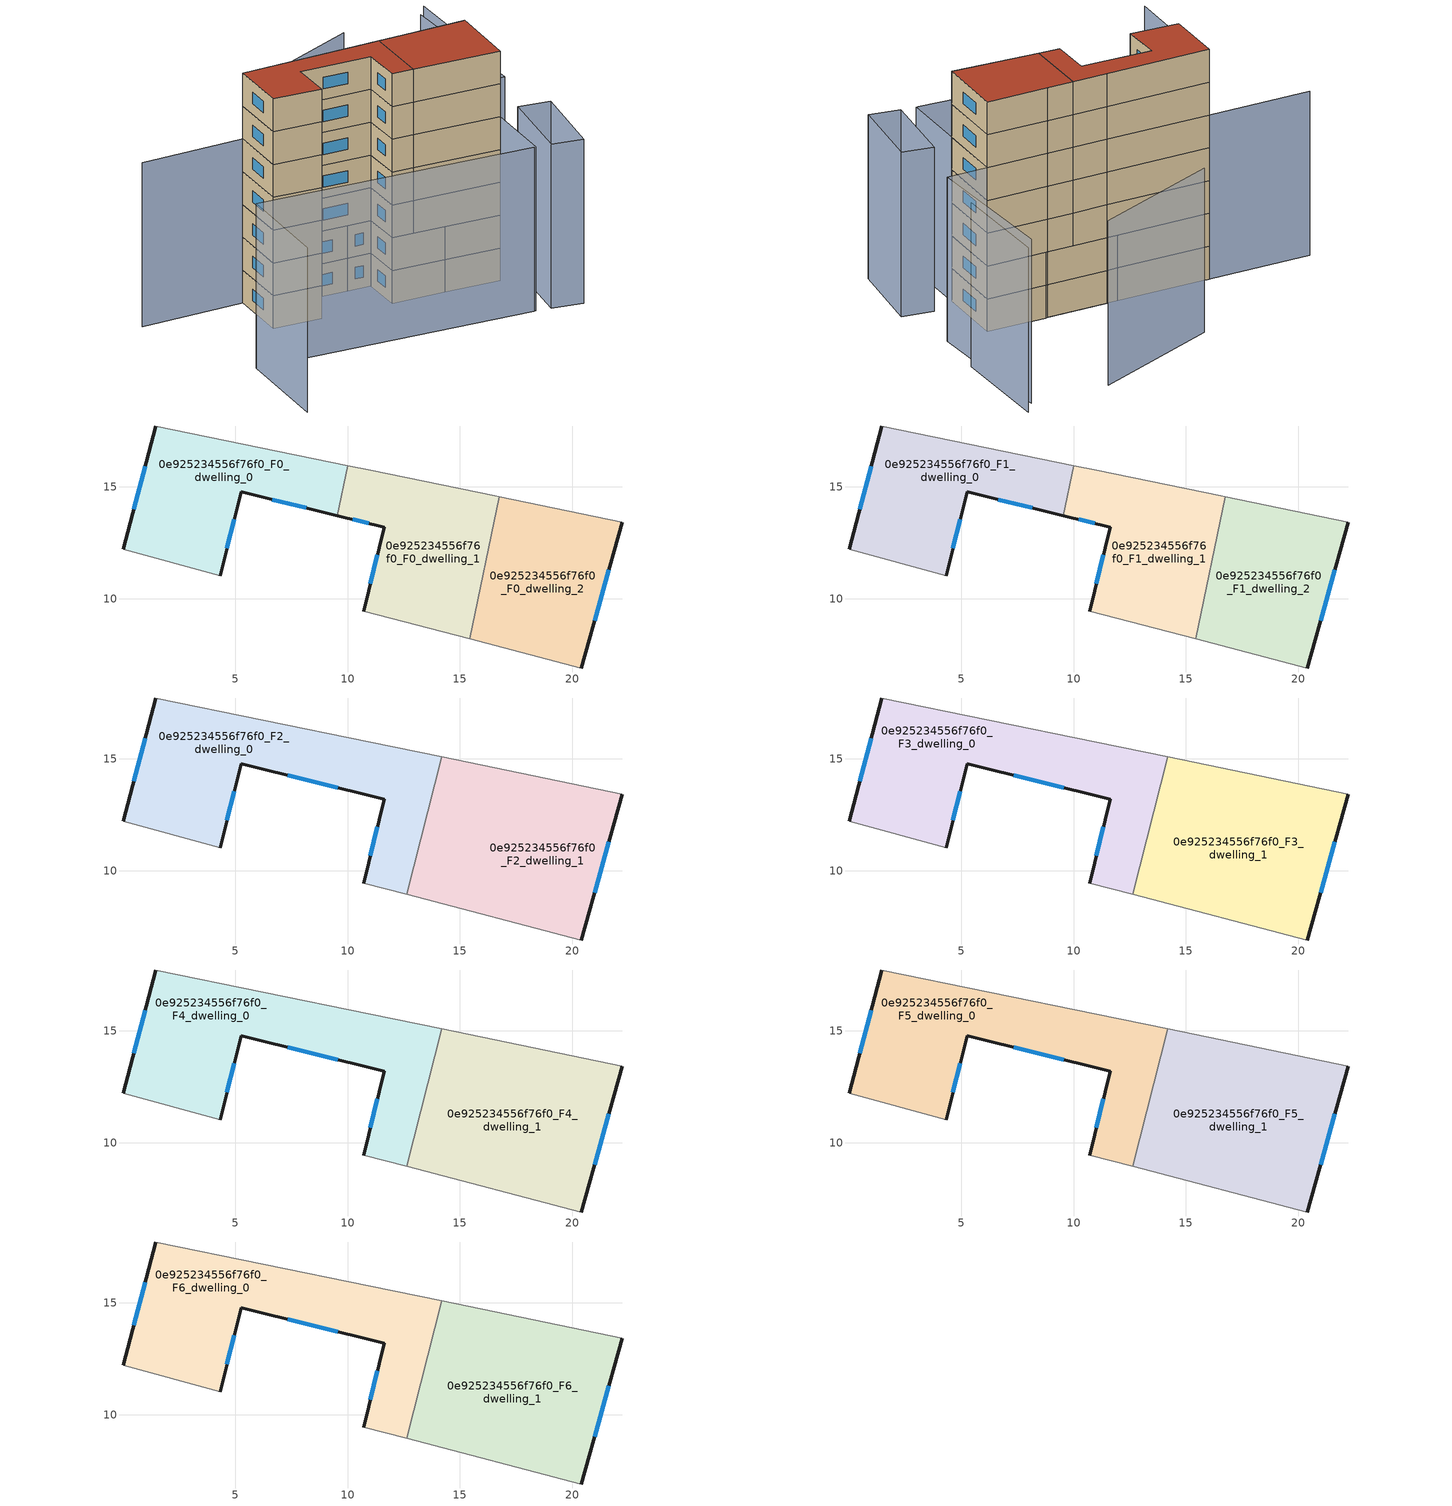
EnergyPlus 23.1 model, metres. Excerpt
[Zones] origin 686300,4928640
0e925234556f76f0_F0_dwelling_0
 floor ground (EU_floor_Construction): 10,15.93 9.54,13.71 5.26,14.77 4.32,11.03 0.01,12.2 1.46,17.7 z0
 wall outside (EU_wall_Construction): 1.46,17.7 0.01,12.2 / 4.32,11.03 5.26,14.77 9.54,13.71 z0:3
 wall adiabatic (EU_wall_Construction): 10,15.93 1.46,17.7 / 0.01,12.2 4.32,11.03 z0:3
 wall to 0e925234556f76f0_F0_dwelling_1 (EU_wall_Construction): 9.54,13.71 10,15.93 z0:3
 window (EU_Window_Construction): 0.99,15.91 0.48,13.99 / 6.65,14.43 8.15,14.05 / 4.62,12.25 4.95,13.55 z0.98:2.02
0e925234556f76f0_F0_dwelling_1
 floor ground (EU_floor_Construction): 16.55,14.59 16.76,14.55 15.44,8.22 10.71,9.45 11.63,13.19 9.54,13.71 10,15.93 11.03,15.72 z0
 wall outside (EU_wall_Construction): 9.54,13.71 11.63,13.19 10.71,9.45 z0:3
 wall adiabatic (EU_wall_Construction): 16.76,14.55 16.55,14.59 11.03,15.72 10,15.93 / 10.71,9.45 15.44,8.22 z0:3
 wall to 0e925234556f76f0_F0_dwelling_2 (EU_wall_Construction): 15.44,8.22 16.76,14.55 z0:3
 window (EU_Window_Construction): 11.33,11.97 11.01,10.67 / 10.22,13.54 10.95,13.36 z0.98:2.02
0e925234556f76f0_F0_dwelling_2
 floor ground (EU_floor_Construction): 22.23,13.41 20.41,6.92 15.44,8.22 16.76,14.55 z0
 wall outside (EU_wall_Construction): 20.41,6.92 22.23,13.41 z0:3
 wall adiabatic (EU_wall_Construction): 15.44,8.22 20.41,6.92 / 22.23,13.41 16.76,14.55 z0:3
 window (EU_Window_Construction): 21,9.03 21.63,11.3 z0.98:2.02
0e925234556f76f0_F1_dwelling_0
 floor to 0e925234556f76f0_F0_dwelling_0 (EU_floor_Construction): 10,15.93 9.54,13.71 5.26,14.77 4.32,11.03 0.01,12.2 1.46,17.7 z3
 wall outside (EU_wall_Construction): 1.46,17.7 0.01,12.2 / 4.32,11.03 5.26,14.77 9.54,13.71 z3:6
 wall adiabatic (EU_wall_Construction): 10,15.93 1.46,17.7 / 0.01,12.2 4.32,11.03 z3:6
 wall to 0e925234556f76f0_F1_dwelling_1 (EU_wall_Construction): 9.54,13.71 10,15.93 z3:6
 window (EU_Window_Construction): 0.99,15.91 0.48,13.99 / 6.65,14.43 8.15,14.05 / 4.62,12.25 4.95,13.55 z3.98:5.02
0e925234556f76f0_F1_dwelling_1
 floor to 0e925234556f76f0_F0_dwelling_1 (EU_floor_Construction): 16.55,14.59 16.76,14.55 15.44,8.22 10.71,9.45 11.63,13.19 9.54,13.71 10,15.93 11.03,15.72 z3
 wall outside (EU_wall_Construction): 9.54,13.71 11.63,13.19 10.71,9.45 z3:6
 wall adiabatic (EU_wall_Construction): 16.76,14.55 16.55,14.59 11.03,15.72 10,15.93 / 10.71,9.45 15.44,8.22 z3:6
 wall to 0e925234556f76f0_F1_dwelling_2 (EU_wall_Construction): 15.44,8.22 16.76,14.55 z3:6
 window (EU_Window_Construction): 11.33,11.97 11.01,10.67 / 10.22,13.54 10.95,13.36 z3.98:5.02
0e925234556f76f0_F1_dwelling_2
 floor to 0e925234556f76f0_F0_dwelling_2 (EU_floor_Construction): 22.23,13.41 20.41,6.92 15.44,8.22 16.76,14.55 z3
 wall outside (EU_wall_Construction): 20.41,6.92 22.23,13.41 z3:6
 wall adiabatic (EU_wall_Construction): 15.44,8.22 20.41,6.92 / 22.23,13.41 16.76,14.55 z3:6
 window (EU_Window_Construction): 21,9.03 21.63,11.3 z3.98:5.02
0e925234556f76f0_F2_dwelling_0
 floor to 0e925234556f76f0_F1_dwelling_0 (EU_floor_Construction): 10,15.93 9.54,13.71 5.26,14.77 4.32,11.03 0.01,12.2 1.46,17.7 z6
 floor to 0e925234556f76f0_F1_dwelling_1 (EU_floor_Construction): 14.19,15.07 12.62,8.95 10.71,9.45 11.63,13.19 9.54,13.71 10,15.93 11.03,15.72 z6
 wall outside (EU_wall_Construction): 4.32,11.03 5.26,14.77 11.63,13.19 10.71,9.45 / 1.46,17.7 0.01,12.2 z6:9
 wall adiabatic (EU_wall_Construction): 0.01,12.2 4.32,11.03 / 14.19,15.07 11.03,15.72 1.46,17.7 / 10.71,9.45 12.62,8.95 z6:9
 wall to 0e925234556f76f0_F2_dwelling_1 (EU_wall_Construction): 12.62,8.95 14.19,15.07 z6:9
 window (EU_Window_Construction): 4.62,12.25 4.95,13.55 / 0.99,15.91 0.48,13.99 / 11.33,11.97 11.01,10.67 / 7.33,14.26 9.56,13.7 z6.98:8.02
0e925234556f76f0_F2_dwelling_1
 floor to 0e925234556f76f0_F1_dwelling_1 (EU_floor_Construction): 16.55,14.59 16.76,14.55 15.44,8.22 12.62,8.95 14.19,15.07 z6
 floor to 0e925234556f76f0_F1_dwelling_2 (EU_floor_Construction): 22.23,13.41 20.41,6.92 15.44,8.22 16.76,14.55 z6
 wall outside (EU_wall_Construction): 20.41,6.92 22.23,13.41 z6:9
 wall adiabatic (EU_wall_Construction): 12.62,8.95 20.41,6.92 / 22.23,13.41 16.55,14.59 14.19,15.07 z6:9
 window (EU_Window_Construction): 21,9.03 21.63,11.3 z6.98:8.02
0e925234556f76f0_F3_dwelling_0
 floor to 0e925234556f76f0_F2_dwelling_0 (EU_floor_Construction): 14.19,15.07 12.62,8.95 10.71,9.45 11.63,13.19 5.26,14.77 4.32,11.03 0.01,12.2 1.46,17.7 11.03,15.72 z9
 wall outside (EU_wall_Construction): 4.32,11.03 5.26,14.77 11.63,13.19 10.71,9.45 / 1.46,17.7 0.01,12.2 z9:12
 wall adiabatic (EU_wall_Construction): 0.01,12.2 4.32,11.03 / 14.19,15.07 11.03,15.72 1.46,17.7 / 10.71,9.45 12.62,8.95 z9:12
 wall to 0e925234556f76f0_F3_dwelling_1 (EU_wall_Construction): 12.62,8.95 14.19,15.07 z9:12
 window (EU_Window_Construction): 4.62,12.25 4.95,13.55 / 0.99,15.91 0.48,13.99 / 11.33,11.97 11.01,10.67 / 7.33,14.26 9.56,13.7 z9.98:11.02
0e925234556f76f0_F3_dwelling_1
 floor to 0e925234556f76f0_F2_dwelling_1 (EU_floor_Construction): 22.23,13.41 20.41,6.92 12.62,8.95 14.19,15.07 16.55,14.59 z9
 wall outside (EU_wall_Construction): 20.41,6.92 22.23,13.41 z9:12
 wall adiabatic (EU_wall_Construction): 12.62,8.95 20.41,6.92 / 22.23,13.41 16.55,14.59 14.19,15.07 z9:12
 window (EU_Window_Construction): 21,9.03 21.63,11.3 z9.98:11.02
0e925234556f76f0_F4_dwelling_0
 floor to 0e925234556f76f0_F3_dwelling_0 (EU_floor_Construction): 14.19,15.07 12.62,8.95 10.71,9.45 11.63,13.19 5.26,14.77 4.32,11.03 0.01,12.2 1.46,17.7 11.03,15.72 z12
 wall outside (EU_wall_Construction): 4.32,11.03 5.26,14.77 11.63,13.19 10.71,9.45 / 1.46,17.7 0.01,12.2 z12:15
 wall adiabatic (EU_wall_Construction): 0.01,12.2 4.32,11.03 / 14.19,15.07 11.03,15.72 1.46,17.7 / 10.71,9.45 12.62,8.95 z12:15
 wall to 0e925234556f76f0_F4_dwelling_1 (EU_wall_Construction): 12.62,8.95 14.19,15.07 z12:15
 window (EU_Window_Construction): 4.62,12.25 4.95,13.55 / 0.99,15.91 0.48,13.99 / 11.33,11.97 11.01,10.67 / 7.33,14.26 9.56,13.7 z12.98:14.02
0e925234556f76f0_F4_dwelling_1
 floor to 0e925234556f76f0_F3_dwelling_1 (EU_floor_Construction): 22.23,13.41 20.41,6.92 12.62,8.95 14.19,15.07 16.55,14.59 z12
 wall outside (EU_wall_Construction): 20.41,6.92 22.23,13.41 z12:15
 wall adiabatic (EU_wall_Construction): 12.62,8.95 20.41,6.92 / 22.23,13.41 16.55,14.59 14.19,15.07 z12:15
 window (EU_Window_Construction): 21,9.03 21.63,11.3 z12.98:14.02
0e925234556f76f0_F5_dwelling_0
 floor to 0e925234556f76f0_F4_dwelling_0 (EU_floor_Construction): 14.19,15.07 12.62,8.95 10.71,9.45 11.63,13.19 5.26,14.77 4.32,11.03 0.01,12.2 1.46,17.7 11.03,15.72 z15
 wall outside (EU_wall_Construction): 4.32,11.03 5.26,14.77 11.63,13.19 10.71,9.45 / 1.46,17.7 0.01,12.2 z15:18
 wall adiabatic (EU_wall_Construction): 0.01,12.2 4.32,11.03 / 14.19,15.07 11.03,15.72 1.46,17.7 / 10.71,9.45 12.62,8.95 z15:18
 wall to 0e925234556f76f0_F5_dwelling_1 (EU_wall_Construction): 12.62,8.95 14.19,15.07 z15:18
 window (EU_Window_Construction): 4.62,12.25 4.95,13.55 / 0.99,15.91 0.48,13.99 / 11.33,11.97 11.01,10.67 / 7.33,14.26 9.56,13.7 z15.98:17.02
0e925234556f76f0_F5_dwelling_1
 floor to 0e925234556f76f0_F4_dwelling_1 (EU_floor_Construction): 22.23,13.41 20.41,6.92 12.62,8.95 14.19,15.07 16.55,14.59 z15
 wall outside (EU_wall_Construction): 20.41,6.92 22.23,13.41 z15:18
 wall adiabatic (EU_wall_Construction): 12.62,8.95 20.41,6.92 / 22.23,13.41 16.55,14.59 14.19,15.07 z15:18
 window (EU_Window_Construction): 21,9.03 21.63,11.3 z15.98:17.02
0e925234556f76f0_F6_dwelling_0
 floor to 0e925234556f76f0_F5_dwelling_0 (EU_floor_Construction): 14.19,15.07 12.62,8.95 10.71,9.45 11.63,13.19 5.26,14.77 4.32,11.03 0.01,12.2 1.46,17.7 11.03,15.72 z18
 wall outside (EU_wall_Construction): 4.32,11.03 5.26,14.77 11.63,13.19 10.71,9.45 / 1.46,17.7 0.01,12.2 z18:21
 wall adiabatic (EU_wall_Construction): 0.01,12.2 4.32,11.03 / 14.19,15.07 11.03,15.72 1.46,17.7 / 10.71,9.45 12.62,8.95 z18:21
 wall to 0e925234556f76f0_F6_dwelling_1 (EU_wall_Construction): 12.62,8.95 14.19,15.07 z18:21
 window (EU_Window_Construction): 4.62,12.25 4.95,13.55 / 0.99,15.91 0.48,13.99 / 11.33,11.97 11.01,10.67 / 7.33,14.26 9.56,13.7 z18.98:20.02
 roof outside (EU_roof_Construction): 12.62,8.95 14.19,15.07 11.03,15.72 1.46,17.7 0.01,12.2 4.32,11.03 5.26,14.77 11.63,13.19 10.71,9.45 z21
0e925234556f76f0_F6_dwelling_1
 floor to 0e925234556f76f0_F5_dwelling_1 (EU_floor_Construction): 22.23,13.41 20.41,6.92 12.62,8.95 14.19,15.07 16.55,14.59 z18
 wall outside (EU_wall_Construction): 20.41,6.92 22.23,13.41 z18:21
 wall adiabatic (EU_wall_Construction): 12.62,8.95 20.41,6.92 / 22.23,13.41 16.55,14.59 14.19,15.07 z18:21
 window (EU_Window_Construction): 21,9.03 21.63,11.3 z18.98:20.02
 roof outside (EU_roof_Construction): 20.41,6.92 22.23,13.41 16.55,14.59 14.19,15.07 12.62,8.95 z21
shading: -8.74,-2.09 -6.2,7.26 / -6.2,7.26 18.61,0.53 / 20.41,6.92 18.72,0.5 / 28.81,26.48 25.96,12.64 / 25.96,12.64 -7.95,19.64 / 27.78,17.77 30.11,27.61 / 21.58,27.97 8.72,25.36 / 20.01,0.04 22.87,7.47 / 22.87,7.47 25.58,6.43 / 25.58,6.43 22.72,-1 / 22.72,-1 20.01,0.04 z0:15
[Building]
EU S2 Campaign: North Axis=0; Terrain=City; Solar Distribution=FullExterior
[Site:Location]
Bologna: Latitude=44.5; Longitude=11.25; Time Zone=1; Elevation=37
[SizingPeriod:WeatherFileDays]
AnnualSizingPeriod: Begin Month=1; Begin Day of Month=1; End Month=12; End Day of Month=31; Day of Week for Start Day=Monday; Use Weather File Daylight Saving Period=No; Use Weather File Rain and Snow Indicators=No
[MATERIAL]
EU_InternalMass_Material: Roughness=MediumRough; Thickness=0.1; Conductivity=1; Density=1800; Specific Heat=900; Thermal Absorptance=0.9; Solar Absorptance=0.7; Visible Absorptance=0.7
[MATERIAL:NOMASS] Roughness=MediumRough; Thermal Absorptance=0.9; Solar Absorptance=0.7; Visible Absorptance=0.7
Name | Thermal Resistance
EU_wall_NoMass | 0.905828
EU_roof_NoMass | 0.37593
EU_floor_NoMass | 0.67114
[WINDOWMATERIAL:SIMPLEGLAZINGSYSTEM]
EU_Window_SimpleGlazing: UFactor=4.52486; Solar Heat Gain Coefficient=0.85; Visible Transmittance=0.85
[CONSTRUCTION]
EU_wall_Construction: EU_wall_NoMass
EU_roof_Construction: EU_roof_NoMass
EU_floor_Construction: EU_floor_NoMass
EU_InternalMass_Construction: EU_InternalMass_Material
EU_Window_Construction: EU_Window_SimpleGlazing
[ZONE] Type=1; Multiplier=1; Ceiling Height=autocalculate; Floor Area=autocalculate; Part of Total Floor Area=Yes
Name | Volume
0e925234556f76f0_F0_dwelling_0; 0e925234556f76f0_F1_dwelling_0 | 106.049
0e925234556f76f0_F2_dwelling_0 | 159.056
0e925234556f76f0_F3_dwelling_0; 0e925234556f76f0_F4_dwelling_0; 0e925234556f76f0_F5_dwelling_0; 0e925234556f76f0_F6_dwelling_0 | 159.058
0e925234556f76f0_F0_dwelling_1 | 106.044
0e925234556f76f0_F1_dwelling_1 | 106.045
0e925234556f76f0_F2_dwelling_1 | 159.062
0e925234556f76f0_F3_dwelling_1; 0e925234556f76f0_F4_dwelling_1; 0e925234556f76f0_F5_dwelling_1; 0e925234556f76f0_F6_dwelling_1 | 159.067
0e925234556f76f0_F0_dwelling_2 | 106.037
0e925234556f76f0_F1_dwelling_2 | 106.036
[INTERNALMASS] Construction=EU_InternalMass_Construction
Name | Zone or ZoneList | Surface Area
0e925234556f76f0_F0_dwelling_0_EU_InternalMass | 0e925234556f76f0_F0_dwelling_0 | 35.35
0e925234556f76f0_F0_dwelling_1_EU_InternalMass | 0e925234556f76f0_F0_dwelling_1 | 35.348
0e925234556f76f0_F0_dwelling_2_EU_InternalMass | 0e925234556f76f0_F0_dwelling_2 | 35.3457
0e925234556f76f0_F1_dwelling_0_EU_InternalMass | 0e925234556f76f0_F1_dwelling_0 | 35.35
0e925234556f76f0_F1_dwelling_1_EU_InternalMass | 0e925234556f76f0_F1_dwelling_1 | 35.348
0e925234556f76f0_F1_dwelling_2_EU_InternalMass | 0e925234556f76f0_F1_dwelling_2 | 35.3457
0e925234556f76f0_F2_dwelling_0_EU_InternalMass | 0e925234556f76f0_F2_dwelling_0 | 53.0202
0e925234556f76f0_F2_dwelling_1_EU_InternalMass | 0e925234556f76f0_F2_dwelling_1 | 53.0212
0e925234556f76f0_F3_dwelling_0_EU_InternalMass | 0e925234556f76f0_F3_dwelling_0 | 53.0202
0e925234556f76f0_F3_dwelling_1_EU_InternalMass | 0e925234556f76f0_F3_dwelling_1 | 53.0212
0e925234556f76f0_F4_dwelling_0_EU_InternalMass | 0e925234556f76f0_F4_dwelling_0 | 53.0202
0e925234556f76f0_F4_dwelling_1_EU_InternalMass | 0e925234556f76f0_F4_dwelling_1 | 53.0212
0e925234556f76f0_F5_dwelling_0_EU_InternalMass | 0e925234556f76f0_F5_dwelling_0 | 53.0202
0e925234556f76f0_F5_dwelling_1_EU_InternalMass | 0e925234556f76f0_F5_dwelling_1 | 53.0212
0e925234556f76f0_F6_dwelling_0_EU_InternalMass | 0e925234556f76f0_F6_dwelling_0 | 53.0202
0e925234556f76f0_F6_dwelling_1_EU_InternalMass | 0e925234556f76f0_F6_dwelling_1 | 53.0212
[OTHEREQUIPMENT] Fuel Type=Electricity; Design Level Calculation Method=Watts/Area; Power per Zone Floor Area=1; Fraction Latent=0; Fraction Radiant=0; Fraction Lost=0; Carbon Dioxide Generation Rate=0; EndUse Subcategory=EU_Step8_InternalGains
Name | Zone or ZoneList or Space or SpaceList | Schedule
EU_Step8_InternalGain_0e925234556f76f0_F0_dwelling_0_f000 | 0e925234556f76f0_F0_dwelling_0 | EU_Step8_GainSchedule_0e925234556f76f0_F0_dwelling_0_f000
EU_Step8_InternalGain_0e925234556f76f0_F0_dwelling_1_f000 | 0e925234556f76f0_F0_dwelling_1 | EU_Step8_GainSchedule_0e925234556f76f0_F0_dwelling_1_f000
EU_Step8_InternalGain_0e925234556f76f0_F0_dwelling_2_f000 | 0e925234556f76f0_F0_dwelling_2 | EU_Step8_GainSchedule_0e925234556f76f0_F0_dwelling_2_f000
EU_Step8_InternalGain_0e925234556f76f0_F1_dwelling_0_f000 | 0e925234556f76f0_F1_dwelling_0 | EU_Step8_GainSchedule_0e925234556f76f0_F1_dwelling_0_f000
EU_Step8_InternalGain_0e925234556f76f0_F1_dwelling_1_f000 | 0e925234556f76f0_F1_dwelling_1 | EU_Step8_GainSchedule_0e925234556f76f0_F1_dwelling_1_f000
EU_Step8_InternalGain_0e925234556f76f0_F1_dwelling_2_f000 | 0e925234556f76f0_F1_dwelling_2 | EU_Step8_GainSchedule_0e925234556f76f0_F1_dwelling_2_f000
EU_Step8_InternalGain_0e925234556f76f0_F2_dwelling_0_f000 | 0e925234556f76f0_F2_dwelling_0 | EU_Step8_GainSchedule_0e925234556f76f0_F2_dwelling_0_f000
EU_Step8_InternalGain_0e925234556f76f0_F2_dwelling_1_f000 | 0e925234556f76f0_F2_dwelling_1 | EU_Step8_GainSchedule_0e925234556f76f0_F2_dwelling_1_f000
EU_Step8_InternalGain_0e925234556f76f0_F3_dwelling_0_f000 | 0e925234556f76f0_F3_dwelling_0 | EU_Step8_GainSchedule_0e925234556f76f0_F3_dwelling_0_f000
EU_Step8_InternalGain_0e925234556f76f0_F3_dwelling_1_f000 | 0e925234556f76f0_F3_dwelling_1 | EU_Step8_GainSchedule_0e925234556f76f0_F3_dwelling_1_f000
EU_Step8_InternalGain_0e925234556f76f0_F4_dwelling_0_f000 | 0e925234556f76f0_F4_dwelling_0 | EU_Step8_GainSchedule_0e925234556f76f0_F4_dwelling_0_f000
EU_Step8_InternalGain_0e925234556f76f0_F4_dwelling_1_f000 | 0e925234556f76f0_F4_dwelling_1 | EU_Step8_GainSchedule_0e925234556f76f0_F4_dwelling_1_f000
EU_Step8_InternalGain_0e925234556f76f0_F5_dwelling_0_f000 | 0e925234556f76f0_F5_dwelling_0 | EU_Step8_GainSchedule_0e925234556f76f0_F5_dwelling_0_f000
EU_Step8_InternalGain_0e925234556f76f0_F5_dwelling_1_f000 | 0e925234556f76f0_F5_dwelling_1 | EU_Step8_GainSchedule_0e925234556f76f0_F5_dwelling_1_f000
EU_Step8_InternalGain_0e925234556f76f0_F6_dwelling_0_f000 | 0e925234556f76f0_F6_dwelling_0 | EU_Step8_GainSchedule_0e925234556f76f0_F6_dwelling_0_f000
EU_Step8_InternalGain_0e925234556f76f0_F6_dwelling_1_f000 | 0e925234556f76f0_F6_dwelling_1 | EU_Step8_GainSchedule_0e925234556f76f0_F6_dwelling_1_f000
[ZONEVENTILATION:DESIGNFLOWRATE] Schedule=EU_AlwaysOn; Design Flow Rate Calculation Method=AirChanges/Hour; Air Changes per Hour=0.73129; Ventilation Type=Natural; Fan Pressure Rise=0; Fan Total Efficiency=1; Constant Term Coefficient=1; Temperature Term Coefficient=0; Velocity Term Coefficient=0; Velocity Squared Term Coefficient=0; Minimum Indoor Temperature=-100; Maximum Indoor Temperature=100; Delta Temperature=-100; Minimum Outdoor Temperature=-100; Maximum Outdoor Temperature=100; Maximum Wind Speed=40
Name | Zone or ZoneList or Space or SpaceList
EU_ConstantAir_0e925234556f76f0_F0_dwelling_0 | 0e925234556f76f0_F0_dwelling_0
EU_ConstantAir_0e925234556f76f0_F0_dwelling_1 | 0e925234556f76f0_F0_dwelling_1
EU_ConstantAir_0e925234556f76f0_F0_dwelling_2 | 0e925234556f76f0_F0_dwelling_2
EU_ConstantAir_0e925234556f76f0_F1_dwelling_0 | 0e925234556f76f0_F1_dwelling_0
EU_ConstantAir_0e925234556f76f0_F1_dwelling_1 | 0e925234556f76f0_F1_dwelling_1
EU_ConstantAir_0e925234556f76f0_F1_dwelling_2 | 0e925234556f76f0_F1_dwelling_2
EU_ConstantAir_0e925234556f76f0_F2_dwelling_0 | 0e925234556f76f0_F2_dwelling_0
EU_ConstantAir_0e925234556f76f0_F2_dwelling_1 | 0e925234556f76f0_F2_dwelling_1
EU_ConstantAir_0e925234556f76f0_F3_dwelling_0 | 0e925234556f76f0_F3_dwelling_0
EU_ConstantAir_0e925234556f76f0_F3_dwelling_1 | 0e925234556f76f0_F3_dwelling_1
EU_ConstantAir_0e925234556f76f0_F4_dwelling_0 | 0e925234556f76f0_F4_dwelling_0
EU_ConstantAir_0e925234556f76f0_F4_dwelling_1 | 0e925234556f76f0_F4_dwelling_1
EU_ConstantAir_0e925234556f76f0_F5_dwelling_0 | 0e925234556f76f0_F5_dwelling_0
EU_ConstantAir_0e925234556f76f0_F5_dwelling_1 | 0e925234556f76f0_F5_dwelling_1
EU_ConstantAir_0e925234556f76f0_F6_dwelling_0 | 0e925234556f76f0_F6_dwelling_0
EU_ConstantAir_0e925234556f76f0_F6_dwelling_1 | 0e925234556f76f0_F6_dwelling_1
[HVACTEMPLATE:THERMOSTAT] Constant Heating Setpoint=20; Constant Cooling Setpoint=50
EU_HeatOnly_0e925234556f76f0_F0_dwelling_0; EU_HeatOnly_0e925234556f76f0_F0_dwelling_1; EU_HeatOnly_0e925234556f76f0_F0_dwelling_2; EU_HeatOnly_0e925234556f76f0_F1_dwelling_0; EU_HeatOnly_0e925234556f76f0_F1_dwelling_1; EU_HeatOnly_0e925234556f76f0_F1_dwelling_2; EU_HeatOnly_0e925234556f76f0_F2_dwelling_0; EU_HeatOnly_0e925234556f76f0_F2_dwelling_1; EU_HeatOnly_0e925234556f76f0_F3_dwelling_0; EU_HeatOnly_0e925234556f76f0_F3_dwelling_1; EU_HeatOnly_0e925234556f76f0_F4_dwelling_0; EU_HeatOnly_0e925234556f76f0_F4_dwelling_1; EU_HeatOnly_0e925234556f76f0_F5_dwelling_0; EU_HeatOnly_0e925234556f76f0_F5_dwelling_1; EU_HeatOnly_0e925234556f76f0_F6_dwelling_0; EU_HeatOnly_0e925234556f76f0_F6_dwelling_1
[HVACTEMPLATE:ZONE:IDEALLOADSAIRSYSTEM] System Availability Schedule=EU_AlwaysOn; Maximum Heating Supply Air Temperature=50; Minimum Cooling Supply Air Temperature=13; Maximum Heating Supply Air Humidity Ratio=0.0156; Minimum Cooling Supply Air Humidity Ratio=0.0077; Heating Limit=NoLimit; Cooling Limit=NoLimit; Heating Availability Schedule=EU_AlwaysOn; Cooling Availability Schedule=EU_CoolingOff; Dehumidification Control Type=ConstantSensibleHeatRatio; Cooling Sensible Heat Ratio=0.7; Dehumidification Setpoint=60; Humidification Control Type=None; Humidification Setpoint=30; Outdoor Air Method=None; Outdoor Air Flow Rate per Person=0.00944; Outdoor Air Flow Rate per Zone Floor Area=0; Outdoor Air Flow Rate per Zone=0; Demand Controlled Ventilation Type=None; Outdoor Air Economizer Type=NoEconomizer; Heat Recovery Type=None; Sensible Heat Recovery Effectiveness=0.7; Latent Heat Recovery Effectiveness=0.65
Name | Template Thermostat
0e925234556f76f0_F0_dwelling_0 | EU_HeatOnly_0e925234556f76f0_F0_dwelling_0
0e925234556f76f0_F0_dwelling_1 | EU_HeatOnly_0e925234556f76f0_F0_dwelling_1
0e925234556f76f0_F0_dwelling_2 | EU_HeatOnly_0e925234556f76f0_F0_dwelling_2
0e925234556f76f0_F1_dwelling_0 | EU_HeatOnly_0e925234556f76f0_F1_dwelling_0
0e925234556f76f0_F1_dwelling_1 | EU_HeatOnly_0e925234556f76f0_F1_dwelling_1
0e925234556f76f0_F1_dwelling_2 | EU_HeatOnly_0e925234556f76f0_F1_dwelling_2
0e925234556f76f0_F2_dwelling_0 | EU_HeatOnly_0e925234556f76f0_F2_dwelling_0
0e925234556f76f0_F2_dwelling_1 | EU_HeatOnly_0e925234556f76f0_F2_dwelling_1
0e925234556f76f0_F3_dwelling_0 | EU_HeatOnly_0e925234556f76f0_F3_dwelling_0
0e925234556f76f0_F3_dwelling_1 | EU_HeatOnly_0e925234556f76f0_F3_dwelling_1
0e925234556f76f0_F4_dwelling_0 | EU_HeatOnly_0e925234556f76f0_F4_dwelling_0
0e925234556f76f0_F4_dwelling_1 | EU_HeatOnly_0e925234556f76f0_F4_dwelling_1
0e925234556f76f0_F5_dwelling_0 | EU_HeatOnly_0e925234556f76f0_F5_dwelling_0
0e925234556f76f0_F5_dwelling_1 | EU_HeatOnly_0e925234556f76f0_F5_dwelling_1
0e925234556f76f0_F6_dwelling_0 | EU_HeatOnly_0e925234556f76f0_F6_dwelling_0
0e925234556f76f0_F6_dwelling_1 | EU_HeatOnly_0e925234556f76f0_F6_dwelling_1
[SIZING:ZONE] Zone Cooling Design Supply Air Temperature Input Method=SupplyAirTemperature; Zone Cooling Design Supply Air Temperature=13; Zone Heating Design Supply Air Temperature Input Method=SupplyAirTemperature; Zone Heating Design Supply Air Temperature=50; Zone Cooling Design Supply Air Humidity Ratio=0.008; Zone Heating Design Supply Air Humidity Ratio=0.008; Cooling Design Air Flow Method=DesignDay; Cooling Design Air Flow Rate=0; Cooling Minimum Air Flow per Zone Floor Area=0.000762; Cooling Minimum Air Flow=0; Cooling Minimum Air Flow Fraction=0.2; Heating Design Air Flow Method=DesignDay; Heating Design Air Flow Rate=0; Heating Maximum Air Flow per Zone Floor Area=0.002032; Heating Maximum Air Flow=0.141576; Heating Maximum Air Flow Fraction=0.3; Account for Dedicated Outdoor Air System=No; Dedicated Outdoor Air System Control Strategy=NeutralSupplyAir; Dedicated Outdoor Air Low Setpoint Temperature for Design=autosize; Dedicated Outdoor Air High Setpoint Temperature for Design=autosize; Zone Load Sizing Method=Sensible Load Only No Latent Load; Zone Latent Cooling Design Supply Air Humidity Ratio Input Method=HumidityRatioDifference; Zone Cooling Design Supply Air Humidity Ratio Difference=0.005; Zone Latent Heating Design Supply Air Humidity Ratio Input Method=HumidityRatioDifference; Zone Humidification Design Supply Air Humidity Ratio Difference=0.005
0e925234556f76f0_F0_dwelling_0; 0e925234556f76f0_F0_dwelling_1; 0e925234556f76f0_F0_dwelling_2; 0e925234556f76f0_F1_dwelling_0; 0e925234556f76f0_F1_dwelling_1; 0e925234556f76f0_F1_dwelling_2; 0e925234556f76f0_F2_dwelling_0; 0e925234556f76f0_F2_dwelling_1; 0e925234556f76f0_F3_dwelling_0; 0e925234556f76f0_F3_dwelling_1; 0e925234556f76f0_F4_dwelling_0; 0e925234556f76f0_F4_dwelling_1; 0e925234556f76f0_F5_dwelling_0; 0e925234556f76f0_F5_dwelling_1; 0e925234556f76f0_F6_dwelling_0; 0e925234556f76f0_F6_dwelling_1
[SCHEDULE:CONSTANT]
Name | Hourly Value
EU_AlwaysOn | 1
EU_CoolingOff | 0
[SCHEDULE:FILE] Column Number=1; Rows to Skip at Top=0; Number of Hours of Data=8760; Column Separator=Comma; Interpolate to Timestep=No; Minutes per Item=60; Adjust Schedule for Daylight Savings=Yes
Name | File
EU_Step8_GainSchedule_0e925234556f76f0_F0_dwelling_0_f000 | ../../schedules/0e925234556f76f0/0e925234556f76f0_F0_dwelling_0_f000_gain.csv
EU_Step8_GainSchedule_0e925234556f76f0_F0_dwelling_1_f000 | ../../schedules/0e925234556f76f0/0e925234556f76f0_F0_dwelling_1_f000_gain.csv
EU_Step8_GainSchedule_0e925234556f76f0_F0_dwelling_2_f000 | ../../schedules/0e925234556f76f0/0e925234556f76f0_F0_dwelling_2_f000_gain.csv
EU_Step8_GainSchedule_0e925234556f76f0_F1_dwelling_0_f000 | ../../schedules/0e925234556f76f0/0e925234556f76f0_F1_dwelling_0_f000_gain.csv
EU_Step8_GainSchedule_0e925234556f76f0_F1_dwelling_1_f000 | ../../schedules/0e925234556f76f0/0e925234556f76f0_F1_dwelling_1_f000_gain.csv
EU_Step8_GainSchedule_0e925234556f76f0_F1_dwelling_2_f000 | ../../schedules/0e925234556f76f0/0e925234556f76f0_F1_dwelling_2_f000_gain.csv
EU_Step8_GainSchedule_0e925234556f76f0_F2_dwelling_0_f000 | ../../schedules/0e925234556f76f0/0e925234556f76f0_F2_dwelling_0_f000_gain.csv
EU_Step8_GainSchedule_0e925234556f76f0_F2_dwelling_1_f000 | ../../schedules/0e925234556f76f0/0e925234556f76f0_F2_dwelling_1_f000_gain.csv
EU_Step8_GainSchedule_0e925234556f76f0_F3_dwelling_0_f000 | ../../schedules/0e925234556f76f0/0e925234556f76f0_F3_dwelling_0_f000_gain.csv
EU_Step8_GainSchedule_0e925234556f76f0_F3_dwelling_1_f000 | ../../schedules/0e925234556f76f0/0e925234556f76f0_F3_dwelling_1_f000_gain.csv
EU_Step8_GainSchedule_0e925234556f76f0_F4_dwelling_0_f000 | ../../schedules/0e925234556f76f0/0e925234556f76f0_F4_dwelling_0_f000_gain.csv
EU_Step8_GainSchedule_0e925234556f76f0_F4_dwelling_1_f000 | ../../schedules/0e925234556f76f0/0e925234556f76f0_F4_dwelling_1_f000_gain.csv
EU_Step8_GainSchedule_0e925234556f76f0_F5_dwelling_0_f000 | ../../schedules/0e925234556f76f0/0e925234556f76f0_F5_dwelling_0_f000_gain.csv
EU_Step8_GainSchedule_0e925234556f76f0_F5_dwelling_1_f000 | ../../schedules/0e925234556f76f0/0e925234556f76f0_F5_dwelling_1_f000_gain.csv
EU_Step8_GainSchedule_0e925234556f76f0_F6_dwelling_0_f000 | ../../schedules/0e925234556f76f0/0e925234556f76f0_F6_dwelling_0_f000_gain.csv
EU_Step8_GainSchedule_0e925234556f76f0_F6_dwelling_1_f000 | ../../schedules/0e925234556f76f0/0e925234556f76f0_F6_dwelling_1_f000_gain.csv
